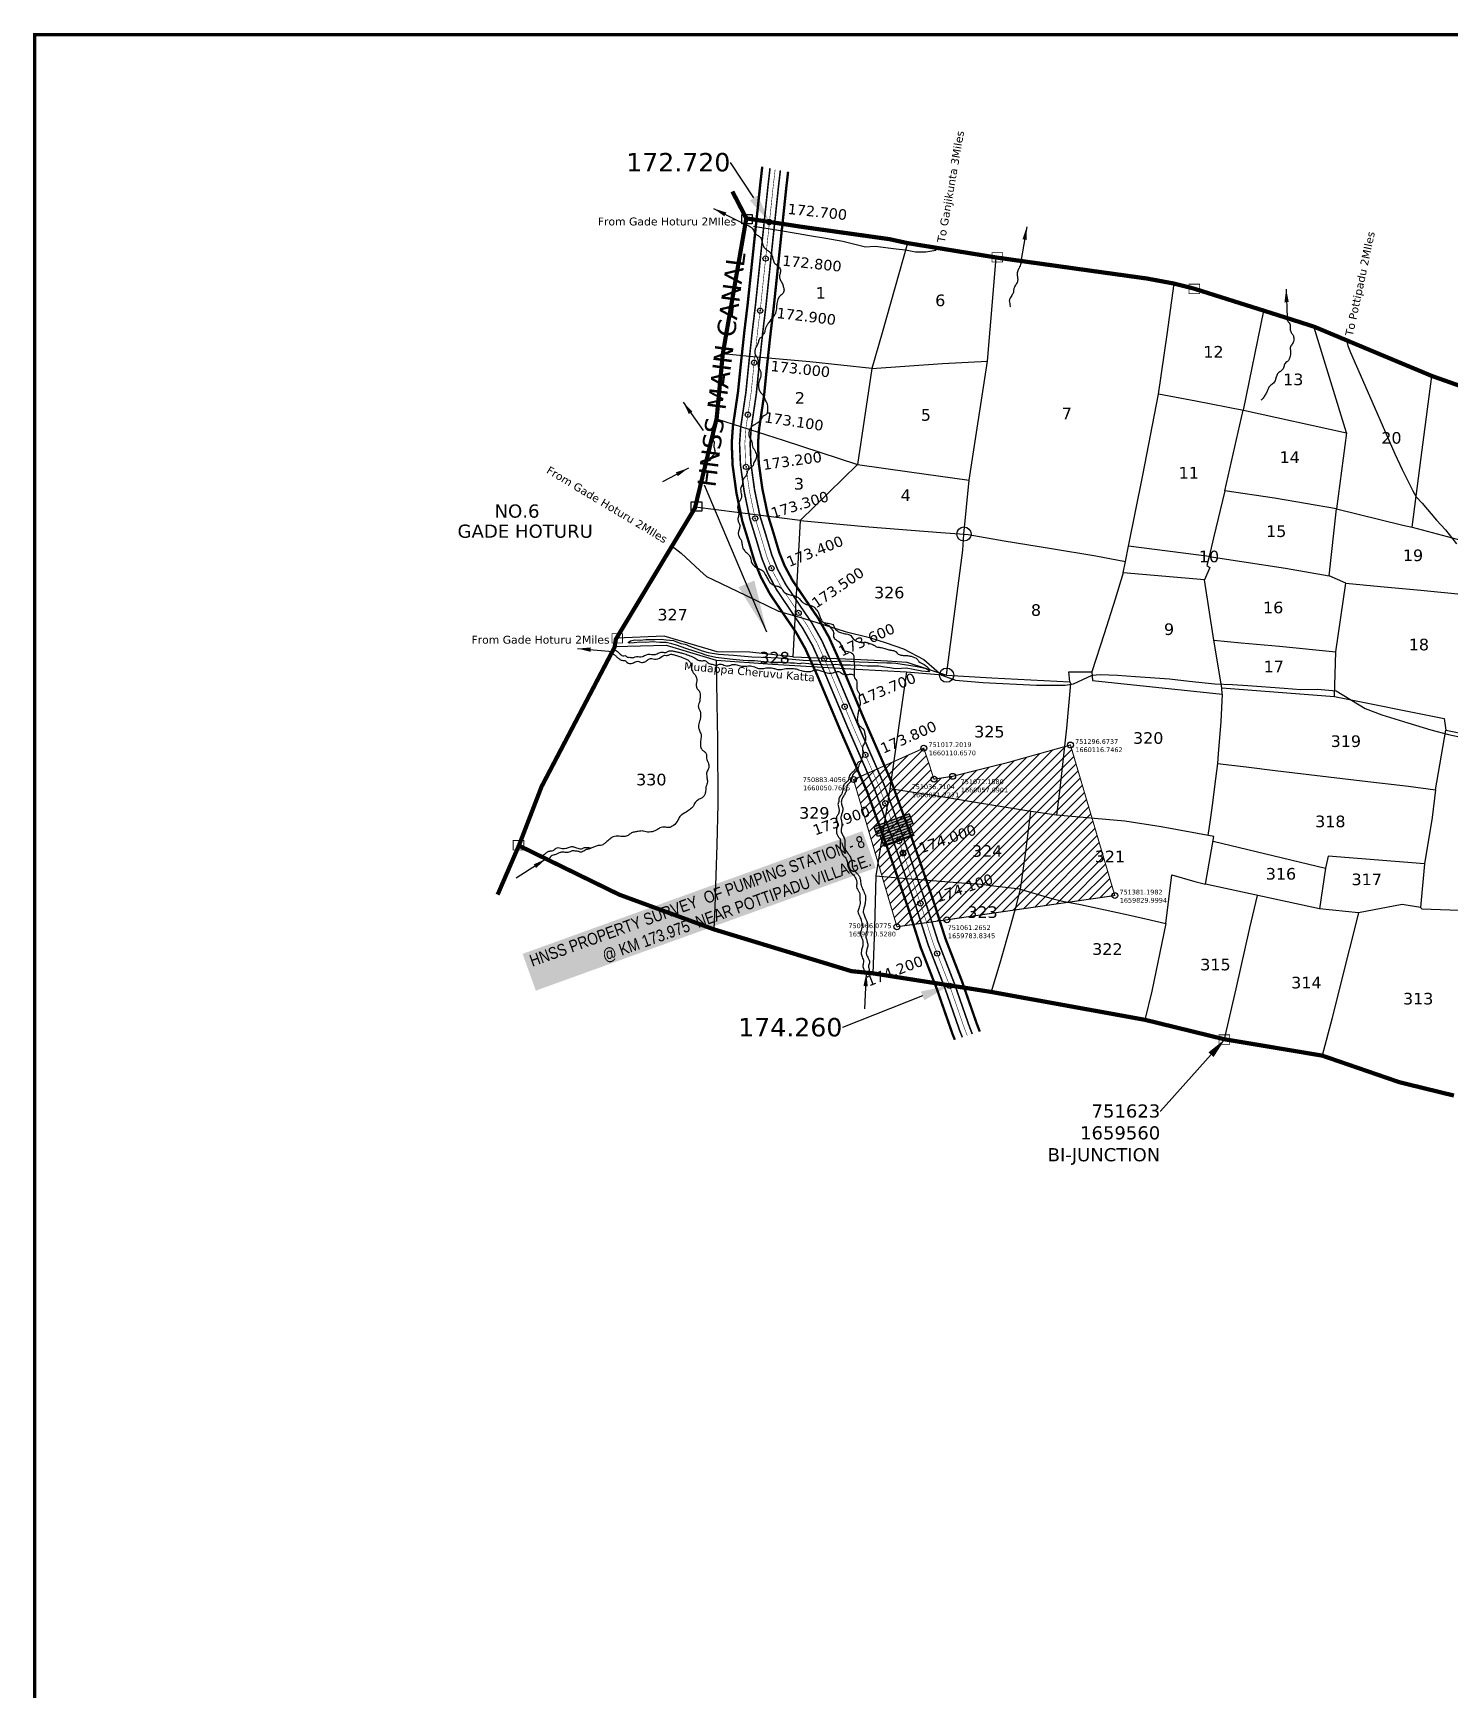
# Model space of a CAD drawing. Header units: inches. Extents: x 749320 to 763590, y 1655511 to 1661473.
# Drawn here: x 749320 to 752020, y 1658317 to 1661473 of the extents above; entities that cross this region are included whole.
import ezdxf
from ezdxf import colors
from ezdxf.entities.mleader import LeaderData, LeaderLine
from ezdxf.enums import TextEntityAlignment as Align
from ezdxf.math import Vec2, Vec3

# ---------------------------------------------------------------- set-up
doc = ezdxf.new("R2010")
doc.units = ezdxf.units.IN
doc.header["$MEASUREMENT"] = 0
doc.header["$PDMODE"] = 32
doc.header["$PDSIZE"] = 10
doc.linetypes.add('ACAD_ISO02W100', pattern=[15, 12, -3])
doc.linetypes.add('HIDDEN2', pattern=[0.1875, 0.125, -0.0625])
for name, color, linetype in [('CANAL1', 1, 'Continuous'), ('CSMark', 72, 'Continuous'), ('Layer3', 1, 'Continuous'), ('PLOT', 7, 'Continuous'), ('PLOT NO', 7, 'Continuous'), ('ROADS', 6, 'Continuous'), ('STRUCTURE', 5, 'Continuous'), ('TANKS-STREAM', 4, 'Continuous'), ('VILLAGE BOUNDRY', 5, 'Continuous'), ('VILLAGE STONES', 240, 'Continuous')]:
    doc.layers.add(name, color=color, linetype=linetype)
doc.styles.get("Standard").update_dxf_attribs({"font": 'verdana_0.ttf'})
doc.dimstyles.get("Standard").update_dxf_attribs({"dimtxt": 0.18, "dimasz": 0.18, "dimexe": 0.18, "dimexo": 0.0625, "dimgap": 0.09, "dimtad": 0, "dimtih": 1, "dimtoh": 1, "dimdec": 4, "dimzin": 0, "dimdsep": 46, "dimtxsty": 'Standard', "dimcen": 0.09, "dimadec": 0, "dimazin": 0, "dimtfac": 1, "dimtdec": 4, "dimtofl": 0, "dimtmove": 0, "dimatfit": 3, "dimfxl": 0, "dimtolj": 1, "dimtzin": 0, "dimarcsym": 0})

msp = doc.modelspace()

# ---------------------------------------------------------------- hatches: boundary and pattern name
at = {"layer": 'CSMark'}
h = msp.add_hatch(dxfattribs=at)
h.set_pattern_fill('ANSI31', color=3, scale=100, style=0)
h.paths.add_polyline_path([(751028, 1660078.1), (751036.7, 1660051.7), (751072.2, 1660057.1), (751175.4, 1660082.8), (751296.7, 1660116.7), (751381.2, 1659830), (751061.3, 1659783.8), (750966.1, 1659770.5), (750883.4, 1660050.8), (751017.2, 1660110.7)])
at = {"layer": 'STRUCTURE'}
h = msp.add_hatch(color=0, dxfattribs=at)
h.set_gradient(color1=(255, 0, 127), tint=1, name='HEMISPHERICAL')
h.paths.add_polyline_path([(750941.8, 1659923.3), (750934.1, 1659944.1), (750928.9, 1659942.2), (750922, 1659960.9), (750989.3, 1659985.7), (750996.2, 1659967), (750990.7, 1659964.9), (750998.4, 1659944.2)])
h = msp.add_hatch(color=5, dxfattribs=at)
h.paths.add_polyline_path([(750992.7, 1659976.3), (750991, 1659981), (750923.8, 1659956.3), (750925.5, 1659951.6)])
h.paths.add_polyline_path([(750996.2, 1659967), (750994.5, 1659971.6), (750927.2, 1659946.9), (750928.9, 1659942.2), (750934.1, 1659944.1)])
h.paths.add_polyline_path([(750994.2, 1659955.6), (750992.4, 1659960.2), (750935.9, 1659939.4), (750937.6, 1659934.7)])
h.paths.add_polyline_path([(750939.3, 1659930), (750941, 1659925.3), (750997.6, 1659946.2), (750995.9, 1659950.9)])

# ---------------------------------------------------------------- linework, layer by layer
at = {"color": 3}
for p in [(750722.7, 1661112.7), (750715.9, 1661043.2), (750705.4, 1660944), (750694.1, 1660844.8), (750682.1, 1660745.8), (750678.6, 1660646.4), (750696.1, 1660548.2), (750727, 1660453.4), (750778.8, 1660368.3), (750827.3, 1660281.4), (750866.5, 1660189.6), (750905.9, 1660097.9), (750943.9, 1660005.7), (750977.5, 1659911.7), (750978.1, 1659910.1), (751010.8, 1659815), (751042.7, 1659719.6), (751066.6, 1659658)]:
    msp.add_point(p, dxfattribs=at)
at = {"layer": 'CANAL1', "color": 1, "const_width": 4.5}
for points in [[(750709.5, 1661218.2), (750705.5, 1661183.1), (750693.8, 1661071.9), (750681.7, 1660956.7), (750675.4, 1660904.6), (750668.3, 1660838.4), (750663.4, 1660790), (750653.6, 1660723.8), (750651.3, 1660691.6), (750653, 1660649.4), (750660.3, 1660596.7), (750671.5, 1660543.2), (750682.8, 1660506.7), (750694.5, 1660467.2), (750706.7, 1660436.9), (750724, 1660404.6), (750753.6, 1660360.8), (750773.6, 1660331.7), (750791.9, 1660299.3), (750814.5, 1660248.9), (750858.1, 1660144.9), (750909.5, 1660027.3), (750946.3, 1659925.3), (750954.5, 1659901.9), (750960.5, 1659884.7), (750974.1, 1659844.8), (750987.4, 1659806.4), (751011.3, 1659731.2), (751043.1, 1659649.3), (751071.4, 1659567.9), (751076.4, 1659555.4)], [(750758.7, 1661208.5), (750755.2, 1661177.6), (750743.5, 1661066.6), (750731.4, 1660951.1), (750725.1, 1660898.9), (750718, 1660833.2), (750713.1, 1660783.8), (750703.4, 1660718.3), (750701.4, 1660690.8), (750702.8, 1660653.8), (750709.6, 1660605.3), (750719.9, 1660555.8), (750730.6, 1660521.3), (750741.8, 1660483.7), (750752.1, 1660458), (750766.9, 1660430.5), (750795, 1660388.9), (750816.1, 1660358.2), (750836.6, 1660321.9), (750860.4, 1660268.8), (750904.1, 1660164.6), (750956, 1660045.8), (750993.4, 1659942), (751001.7, 1659918.3), (751007.7, 1659901), (751021.4, 1659861.1), (751034.8, 1659822.1), (751058.5, 1659747.9), (751090, 1659666.6), (751118.3, 1659585.4), (751124, 1659570.9)]]:
    msp.add_lwpolyline(points, dxfattribs=at)
at = {"layer": 'CANAL1', "color": 5, "const_width": 3}
for points in [[(750724.3, 1661215.3), (750720.4, 1661181.4), (750708.7, 1661070.3), (750696.6, 1660955), (750690.3, 1660902.9), (750683.2, 1660836.8), (750678.3, 1660788.2), (750668.5, 1660722.2), (750666.3, 1660691.4), (750667.9, 1660650.7), (750675.1, 1660599.3), (750686, 1660547), (750697.1, 1660511.1), (750708.7, 1660472.2), (750720.3, 1660443.2), (750736.8, 1660412.4), (750766, 1660369.2), (750786.3, 1660339.6), (750805.3, 1660306.1), (750828.3, 1660254.8), (750871.9, 1660150.8), (750923.4, 1660032.8), (750960.4, 1659930.3), (750968.6, 1659906.8), (750974.6, 1659889.6), (750988.3, 1659849.7), (751001.6, 1659811.1), (751025.5, 1659736.2), (751057.2, 1659654.5), (751085.5, 1659573.1), (751090.7, 1659560)], [(751109.7, 1659566.2), (751104.2, 1659580.1), (751075.9, 1659661.4), (751044.3, 1659742.9), (751020.6, 1659817.4), (751007.2, 1659856.2), (750993.5, 1659896.1), (750987.5, 1659913.4), (750979.3, 1659937), (750942, 1660040.2), (750890.3, 1660158.7), (750846.6, 1660262.8), (750823.2, 1660315.1), (750803.3, 1660350.2), (750782.6, 1660380.5), (750754, 1660422.7), (750738.5, 1660451.7), (750727.6, 1660478.8), (750716.3, 1660516.9), (750705.4, 1660552), (750694.8, 1660602.7), (750687.9, 1660652.5), (750686.4, 1660691), (750688.4, 1660720), (750698.2, 1660785.7), (750703.1, 1660834.7), (750710.2, 1660900.7), (750716.5, 1660952.8), (750728.6, 1661068.2), (750740.3, 1661179.3), (750744, 1661211.4)]]:
    msp.add_lwpolyline(points, dxfattribs=at)
at = {"layer": 'CANAL1', "color": 1, "linetype": 'HIDDEN2', "ltscale": 100, "const_width": 1}
msp.add_lwpolyline([(750734.1, 1661213.4), (750730.3, 1661180.4), (750718.6, 1661069.2), (750706.6, 1660953.9), (750700.3, 1660901.8), (750693.1, 1660835.8), (750688.2, 1660786.9), (750678.5, 1660721.1), (750676.3, 1660691.2), (750677.9, 1660651.6), (750684.9, 1660601), (750695.7, 1660549.5), (750706.7, 1660514), (750718.2, 1660475.5), (750729.4, 1660447.4), (750745.4, 1660417.5), (750774.3, 1660374.8), (750794.8, 1660344.9), (750814.2, 1660310.6), (750837.5, 1660258.8), (750881.1, 1660154.7), (750932.7, 1660036.5), (750969.9, 1659933.7), (750978.1, 1659910.1), (750984.1, 1659892.8), (750997.7, 1659853), (751011.1, 1659814.3), (751034.9, 1659739.6), (751066.6, 1659658), (751094.8, 1659576.6), (751100.2, 1659563.1)], dxfattribs=at)
at = {"layer": 'CSMark', "color": 1}
for centre in [(751017.2, 1660110.7), (751296.7, 1660116.7), (751072.2, 1660057.1), (750883.4, 1660050.8), (751036.7, 1660051.7), (751381.2, 1659830), (750966.1, 1659770.5), (751061.3, 1659783.8)]:
    msp.add_circle(centre, 5.62, dxfattribs=at)
at = {"layer": 'Layer3', "color": 76, "const_width": 2}
msp.add_lwpolyline([(751028, 1660078.1), (751036.7, 1660051.7), (751072.2, 1660057.1), (751175.4, 1660082.8), (751296.7, 1660116.7), (751381.2, 1659830), (751061.3, 1659783.8), (750966.1, 1659770.5), (750883.4, 1660050.8), (751017.2, 1660110.7)], close=True, dxfattribs=at)
at = {"layer": 'PLOT'}
for points in [[(750986.3, 1661072.6), (750938.2, 1660901.5), (750918, 1660833.9), (750800, 1660846.4), (750691.7, 1660856.2), (750634.3, 1660861.7)], [(750918, 1660833.9), (751052.6, 1660843.6), (751138.7, 1660847.9), (751148.9, 1660968.6), (751155.2, 1661045.2)], [(750781.5, 1660544.2), (750912.8, 1660532.3), (751050, 1660521.4), (751094.1, 1660518.4), (751102, 1660517.9), (751170.3, 1660505.4), (751260.6, 1660491.2), (751345, 1660476.7), (751401.5, 1660466.1), (751407, 1660495.6), (751434.8, 1660630.7), (751464.6, 1660784.9), (751480.7, 1660898.4), (751494.1, 1660995.5)], [(751464.6, 1660785.3), (751535.7, 1660772.3), (751626.3, 1660754.5), (751665.4, 1660943.8)], [(751822.6, 1660711), (751760.4, 1660913.6)], [(750918, 1660833.9), (750891.1, 1660650.9), (750781.5, 1660544.2), (750581.6, 1660569.6)], [(750622.5, 1660738), (750749.1, 1660697.3), (750891.1, 1660650.9), (750989.9, 1660637.2), (751103.8, 1660620.9), (751138.7, 1660847.9)], [(751560.7, 1660475.8), (751623.2, 1660466.3), (751706.3, 1660453.7), (751789.8, 1660438.9), (751803.3, 1660566.3), (751930.2, 1660535.2), (751947.8, 1660531.5), (751965, 1660664.2), (751985.4, 1660819.5)], [(751822.6, 1660711), (751803.3, 1660566.3), (751685.1, 1660587), (751590.8, 1660601), (751625.4, 1660754.7)], [(751626.3, 1660754.5), (751822.6, 1660711)], [(751947.8, 1660531.5), (752042.9, 1660506.1), (752112.5, 1660486.5), (752123.2, 1660521.8), (752159.5, 1660702), (752171, 1660753.8)], [(750767.8, 1660284.8), (750884.4, 1660280.4), (750948.3, 1660277.3), (750984.7, 1660274.3), (751060.6, 1660249.6), (751091.6, 1660487.8), (751093.7, 1660518.4), (751103.8, 1660620.9)], [(751590.8, 1660601), (751569.4, 1660511), (751560.7, 1660475.8), (751407, 1660495.6)], [(750781.5, 1660544.2), (750767.8, 1660284.8), (750685.6, 1660293.8), (750623.5, 1660293.9), (750522.4, 1660323.8), (750431.9, 1660320.4)], [(751560.7, 1660475.8), (751556.4, 1660458.4), (751562.2, 1660455), (751551.9, 1660431.1)], [(751821.1, 1660425.2), (751887.6, 1660418.5), (751964.2, 1660411.8), (752047.7, 1660403.2), (752107.4, 1660396.6), (752112.5, 1660486.5)], [(751060.6, 1660249.6), (751146.6, 1660244.5), (751295.4, 1660237.3), (751293.5, 1660256.1), (751337.6, 1660256.1), (751338.7, 1660239.8), (751586, 1660213.3), (751585, 1660225.8), (751569.7, 1660316.1), (751551.9, 1660431.1), (751397.2, 1660444.5), (751401.3, 1660466.1)], [(751397.2, 1660444.5), (751381.7, 1660394.6), (751361.1, 1660328.4), (751337.6, 1660256.1)], [(751569.7, 1660316.1), (751621.8, 1660311.6), (751694.8, 1660304.7), (751802.5, 1660294.4), (751821.1, 1660425.2), (751789.8, 1660438.9)], [(751799.6, 1660208.9), (752008.9, 1660167.3), (752011.8, 1660145.2), (752055.6, 1660136.3), (752107.4, 1660396.6)], [(750428.3, 1660304.6), (750526.2, 1660306.8), (750621.9, 1660278.2), (750729.1, 1660270.4), (750889.1, 1660261), (750984, 1660256), (751060.6, 1660249.6)], [(751585, 1660225.8), (751799.6, 1660208.9), (751802.5, 1660294.4)], [(750621.9, 1660278.2), (750622.7, 1660195.5), (750624.2, 1660127), (750625.1, 1660004.1), (750622.9, 1659926.7), (750621.2, 1659868.4), (750619.3, 1659808.5), (750617.1, 1659765.7)], [(750984, 1660256), (750952.7, 1660033.1), (750925.8, 1659867.8), (750923.4, 1659768.7), (750920.4, 1659681.8)], [(751295.4, 1660237.3), (751296.7, 1660234.1), (751289.1, 1660148.7), (751276, 1660028.2), (751270, 1659983), (751217.4, 1659990.7), (751119.4, 1660006.8), (751043.5, 1660019), (750952.7, 1660033.1)], [(751586, 1660213.3), (751583.2, 1660161.3), (751578.2, 1660099.6), (751576.9, 1660081.7), (751571, 1660037.6), (751567.4, 1660006.7), (751562.6, 1659974.2), (751558.3, 1659944.6)], [(751576.9, 1660081.7), (751631.4, 1660074.9), (751686.7, 1660068.1), (751852.6, 1660048.4), (751940.7, 1660038.3), (751992.3, 1660031.2), (752011.8, 1660145.2)], [(751963.4, 1659806.9), (751966.4, 1659804.8), (752037.5, 1659802.3), (752146.1, 1659797.6), (752172.8, 1660041.9), (752180.9, 1660110.7)], [(751992.3, 1660031.2), (751985.5, 1659978.9), (751971.4, 1659890.2), (751787.4, 1659904.8), (751782.4, 1659882.2), (751770.9, 1659804.6), (751554.1, 1659851.5)], [(751220.8, 1659990.2), (751210.4, 1659908.9), (751201, 1659842.1), (751155.8, 1659847.4), (751125.7, 1659851), (751081, 1659854.3), (750961.9, 1659863.5), (750925.8, 1659866.6)], [(751201, 1659842.1), (751261.1, 1659824.6), (751281.8, 1659819), (751315.7, 1659813), (751400.7, 1659794.3), (751440.1, 1659785.7), (751478.2, 1659776.9), (751489.6, 1659869.4), (751533.7, 1659856.7), (751554.1, 1659851.5), (751570, 1659942.5), (751469.8, 1659960.7), (751400.3, 1659971.9), (751270, 1659983)], [(751568.5, 1659933.8), (751782.4, 1659882.2)], [(751971.4, 1659890.2), (751963.4, 1659806.9), (751928.7, 1659812.9), (751845.4, 1659797.2), (751770.9, 1659804.6)], [(751201, 1659842.1), (751191.4, 1659804.5), (751183, 1659774.8), (751162, 1659701.5), (751145.8, 1659646.4)], [(751652.1, 1659830.3), (751637.7, 1659768.2), (751611.5, 1659652.2), (751589.3, 1659556.4)], [(751478.2, 1659776.9), (751451.8, 1659647.9), (751438.6, 1659593.3)], [(751845.4, 1659797.2), (751810.7, 1659658.4), (751794.6, 1659594.6), (751776.4, 1659525.1)]]:
    msp.add_lwpolyline(points, dxfattribs=at)
at = {"layer": 'ROADS'}
for points in [[(750692.5, 1661105.1), (750740.4, 1661097), (750777.6, 1661090.7), (750799.4, 1661087), (750830.6, 1661081.8), (750863, 1661076.3), (750906.1, 1661065.8), (750924.9, 1661067), (750964.3, 1661061.4), (750982.7, 1661059.6), (751001.6, 1661056.2), (751021.1, 1661056.2), (751040.3, 1661058.9), (751043.3, 1661063.3)], [(751822.7, 1660887.5), (751825.1, 1660876.9), (751830, 1660864), (751853.3, 1660812.4), (751914.7, 1660671.3), (751928.8, 1660641.4), (751949.1, 1660600.6), (751955.3, 1660589.1), (751966.6, 1660577.2), (751994, 1660545.1), (752011.5, 1660526.4), (752032.2, 1660500.1)], [(750537.6, 1660495.7), (750554.8, 1660481.8), (750590.5, 1660449.1), (750603.3, 1660437.4), (750616.9, 1660431.3), (750677.4, 1660401.8), (750740.4, 1660371.9), (750789.3, 1660357.5), (750867.6, 1660332.7), (750913.9, 1660321.7), (750945.7, 1660311.3), (750978.4, 1660300.1), (751017.6, 1660279.4), (751042.1, 1660257.9), (751051.4, 1660249.8), (751077.9, 1660240.1), (751130, 1660235.9), (751232, 1660230.4), (751286.6, 1660230.4), (751302.5, 1660233.4), (751338, 1660249.6), (751353.5, 1660250.8), (751386, 1660249.6), (751420.4, 1660247.2), (751485.6, 1660242.5), (751522.6, 1660238.4), (751571.8, 1660233.3), (751605.7, 1660231.7), (751634.4, 1660229.8), (751704, 1660224.7), (751735.4, 1660222.7), (751767.1, 1660223.2), (751803.2, 1660219.7), (751858.3, 1660186), (751890, 1660174.4), (751939.3, 1660159.1), (751983, 1660145.6), (752017.2, 1660136.4), (752046.6, 1660130.5)], [(750453.9, 1660311.7), (750458.5, 1660315.3), (750466.8, 1660316.9), (750477.1, 1660316.2), (750487.7, 1660317.5), (750496.5, 1660317.6), (750505, 1660317.8), (750517.1, 1660318), (750526.2, 1660316.8), (750540.1, 1660315.8), (750554.2, 1660310), (750562.9, 1660308.8), (750572.5, 1660304.6), (750594.8, 1660295.9), (750606.7, 1660292.7), (750626, 1660289.8), (750654.6, 1660287.5), (750689.4, 1660284.7), (750725.9, 1660283.3), (750740.2, 1660282.7), (750759.6, 1660280.6), (750787.5, 1660278), (750846.2, 1660275.6), (750856.6, 1660277.2), (750876.6, 1660276.6), (750894.4, 1660275.1), (750947, 1660273.5), (750955.5, 1660273.4), (750964.2, 1660272.3), (750992.4, 1660267.9), (751004.9, 1660266.3), (751021.5, 1660262.3), (751028.8, 1660257.8), (751026.8, 1660256), (751013.8, 1660257.2), (750997.3, 1660260.3), (750983.4, 1660262.8), (750974.9, 1660262.4), (750963.6, 1660261.7), (750952.4, 1660263.5), (750942.2, 1660265.1), (750931.9, 1660266.7), (750923, 1660266.8), (750910.1, 1660267), (750899.9, 1660267.2), (750893.2, 1660268.8), (750886.5, 1660268.4), (750877.4, 1660268.7), (750868.9, 1660268.9), (750859.4, 1660268.7), (750849.5, 1660269.8), (750843, 1660269.5), (750833.7, 1660268.8), (750825.6, 1660269.3), (750814.9, 1660270.3), (750804.4, 1660270.3), (750798.5, 1660271.5), (750784.8, 1660272.8), (750781, 1660271.6), (750771.1, 1660272.6), (750763.4, 1660272.6), (750751.6, 1660273.9), (750738.4, 1660273.6), (750731, 1660274.1), (750713.3, 1660275.4), (750694.9, 1660276.8), (750681.7, 1660277.2), (750672.9, 1660277.5), (750653.5, 1660279.6), (750637, 1660281.4), (750621, 1660283.2), (750607.2, 1660286.8), (750600.3, 1660288.7), (750597.4, 1660289.4), (750581.7, 1660294.7), (750564.2, 1660300.5), (750546.2, 1660307), (750537.2, 1660309.4), (750526.4, 1660312.1), (750514.3, 1660312.2), (750500.9, 1660313.1), (750487.8, 1660312.1), (750476.4, 1660312.6), (750465.3, 1660311.6), (750457.3, 1660310.9), (750453.9, 1660311.7)]]:
    msp.add_lwpolyline(points, dxfattribs=at)
at = {"layer": 'STRUCTURE', "color": 5, "const_width": 6}
msp.add_lwpolyline([(749323.3, 1661469.5), (763586.7, 1661469.5), (763586.7, 1655514.4), (749323.3, 1655514.4)], close=True, dxfattribs=at)
at = {"layer": 'STRUCTURE', "color": 0}
for points in [[(750989.3, 1659985.7), (750922, 1659960.9)], [(750941.8, 1659923.3), (750934.1, 1659944.1), (750928.9, 1659942.2), (750922, 1659960.9), (750989.3, 1659985.7), (750996.2, 1659967), (750990.7, 1659964.9), (750998.4, 1659944.2), (750941.8, 1659923.3)], [(750989.3, 1659985.7), (750922, 1659960.9)], [(750991, 1659981), (750923.8, 1659956.3)], [(750992.7, 1659976.3), (750925.5, 1659951.6)], [(750994.5, 1659971.6), (750927.2, 1659946.9)], [(750996.2, 1659967), (750928.9, 1659942.2)], [(750992.4, 1659960.2), (750935.9, 1659939.4)], [(750994.2, 1659955.6), (750937.6, 1659934.7)], [(750995.9, 1659950.9), (750939.3, 1659930)], [(750997.6, 1659946.2), (750941, 1659925.3)]]:
    msp.add_lwpolyline(points, dxfattribs=at)
msp.add_point((750969.9, 1659933.7), dxfattribs=at)
at = {"layer": 'TANKS-STREAM'}
for points in [[(750677, 1661107.4), (750684.1, 1661105.3), (750690, 1661101.1), (750692.5, 1661097.1), (750695.5, 1661091.1), (750701.5, 1661086.8), (750706, 1661083.4), (750708.2, 1661079.5), (750709.9, 1661072), (750711.6, 1661066.7), (750716.4, 1661061), (750721.5, 1661057.4), (750725.7, 1661052.8), (750728.7, 1661046.4), (750730.7, 1661038.8), (750732.1, 1661035.2), (750738.5, 1661030.2), (750742.3, 1661025.7), (750744.2, 1661021.6), (750743.4, 1661014.3), (750742.2, 1661008.7), (750743, 1661004.9), (750746.2, 1660998.4), (750749.1, 1660991.2), (750750.8, 1660985.2), (750750.9, 1660981.1), (750749.1, 1660977), (750742.9, 1660971.5), (750739.3, 1660965.5), (750737.9, 1660960.1), (750736.6, 1660950.5), (750734.8, 1660939.4), (750730.4, 1660932.4), (750721.7, 1660921.4), (750718.1, 1660915.5), (750714.5, 1660906), (750714.1, 1660903.7), (750710.9, 1660897.6), (750708.5, 1660893.8), (750704.2, 1660890.4), (750702.1, 1660884.2), (750699.9, 1660878.4), (750696.8, 1660872.5), (750695.7, 1660870.5), (750695.4, 1660866), (750696.3, 1660859.4), (750698.5, 1660856.1), (750700.6, 1660853), (750701.6, 1660845.3), (750701.3, 1660841.1), (750703.4, 1660833.6), (750705.9, 1660828.4), (750706.9, 1660823.6), (750703.8, 1660809.9), (750702.8, 1660807.3), (750702.2, 1660799.6), (750703.6, 1660793.2), (750707.4, 1660786.8), (750712.1, 1660781.7), (750713.8, 1660777.2), (750714.6, 1660774.1), (750716.9, 1660770.4), (750718.2, 1660768.2), (750719.4, 1660762.5), (750719.4, 1660759.4), (750719.4, 1660753.5), (750717.7, 1660746.8), (750714.9, 1660745), (750710.9, 1660742.2), (750708.5, 1660739.6), (750706, 1660736), (750703.8, 1660732.9), (750698.1, 1660728.8), (750693.4, 1660725.6), (750689.7, 1660723.1), (750686, 1660718.2), (750684.6, 1660714.6), (750684.3, 1660704.7), (750686.7, 1660699.9), (750689.3, 1660695.2), (750690.4, 1660688.2), (750691.3, 1660683.6), (750694.9, 1660678.8), (750696.6, 1660674), (750698.4, 1660669.2), (750694.7, 1660656.5), (750692.8, 1660652.7), (750692.7, 1660651.4), (750686.5, 1660643.8), (750681.8, 1660639.1), (750679.5, 1660632.1), (750677.3, 1660627.8), (750674.5, 1660624.8), (750672.2, 1660620.5), (750671.8, 1660613.7), (750668.8, 1660606.9), (750669.4, 1660595.6), (750669.9, 1660588.3), (750667.4, 1660582.3), (750664.2, 1660576.9), (750662.6, 1660569), (750663.7, 1660563.6), (750665, 1660559.5), (750664.9, 1660556.7), (750663.6, 1660550.2), (750663.1, 1660545.8), (750664.8, 1660539.9), (750666.1, 1660537), (750666.8, 1660534.1), (750666.3, 1660530.6), (750665.6, 1660527.1), (750664.4, 1660523.6), (750663.8, 1660521), (750664, 1660516.6), (750667.4, 1660510), (750670.2, 1660504.6), (750671.2, 1660496.8), (750673.4, 1660490.5), (750677.8, 1660484.5), (750683.9, 1660479), (750687.4, 1660472.6), (750689.1, 1660464.3), (750704, 1660452.1), (750711.5, 1660447.6), (750716.2, 1660439.4), (750720.7, 1660431.7), (750724.4, 1660425.7), (750728.6, 1660422.9), (750732.3, 1660420.6), (750739.2, 1660419.1), (750746.2, 1660414.9), (750749.8, 1660409.3), (750758, 1660404), (750767.8, 1660401.4), (750774, 1660399.8), (750779.4, 1660396.3), (750784, 1660390.3), (750789.5, 1660386.4), (750798.6, 1660383.2), (750805.5, 1660381), (750813.6, 1660373.4), (750817.4, 1660366.8), (750819.8, 1660359.6), (750821.3, 1660356.1), (750825.1, 1660351), (750828.5, 1660349.6), (750837.7, 1660348.2), (750845.1, 1660344.5), (750846.8, 1660341.1), (750850.4, 1660335.6), (750855, 1660332.4), (750862.7, 1660329.5), (750866.9, 1660328.6), (750872.3, 1660327.6), (750878.2, 1660325.1), (750881.1, 1660321.2), (750889.2, 1660314.5), (750895.1, 1660312.5), (750900.7, 1660312.2), (750906.7, 1660312.4), (750912.3, 1660310.9), (750920, 1660308), (750924.5, 1660305.6), (750927.4, 1660303.6), (750933.7, 1660302.7), (750943.1, 1660300.4), (750950.9, 1660298.2), (750957.4, 1660297), (750964.6, 1660293.9), (750967.2, 1660291.1), (750973.8, 1660288), (750982.3, 1660287.3), (750986.3, 1660287.1), (750993, 1660285.6), (751004.9, 1660279.9), (751008.1, 1660275.9), (751018, 1660269.8), (751024.2, 1660264.7), (751028.7, 1660260.5)], [(751201.9, 1661038.7), (751201.9, 1661033.9), (751198.7, 1661025.2), (751195.6, 1661018.1), (751195.6, 1661008.8), (751196.1, 1661002.3), (751194.1, 1660995.7), (751189.9, 1660989), (751188.3, 1660982.7), (751186.8, 1660975.8), (751184.7, 1660973.1), (751182.7, 1660968.9), (751180.8, 1660965.8), (751180, 1660962.6), (751181, 1660957.5), (751181.8, 1660952.5), (751182.3, 1660951.1)], [(751708.1, 1660930.3), (751709.4, 1660925.7), (751713.2, 1660920.7), (751715.2, 1660916.7), (751715.4, 1660909.5), (751717.2, 1660902.3), (751719.1, 1660899.5), (751721.8, 1660894.4), (751722.2, 1660890.5), (751721.6, 1660885.1), (751720, 1660881.5), (751715.7, 1660875), (751716.1, 1660866.5), (751714.6, 1660854.9), (751711.8, 1660848.8), (751705.6, 1660843.6), (751703.2, 1660836.8), (751699.7, 1660830.4), (751693.9, 1660826.4), (751689.6, 1660820.6), (751684.9, 1660807.5), (751678.3, 1660802.1), (751674, 1660796.6), (751671.5, 1660790.4), (751667.7, 1660783.8), (751664.1, 1660777.6), (751659.2, 1660773.3)], [(750612.8, 1660698.3), (750616.9, 1660695.5), (750617.9, 1660690.8), (750617.2, 1660686.3), (750618.7, 1660679.6), (750619.2, 1660675), (750617, 1660669.3), (750613, 1660665.4), (750612.1, 1660662.4), (750608.4, 1660658), (750603.2, 1660658.5)], [(750827.7, 1660349.2), (750831.6, 1660346.3), (750835.1, 1660345.1), (750839.4, 1660340), (750845.5, 1660331.1), (750845.4, 1660322.7), (750849.4, 1660317.4), (750857.6, 1660311.1), (750862.3, 1660298.4), (750872.8, 1660294.5), (750883.5, 1660287.8), (750883.9, 1660280.5), (750884.8, 1660270.8), (750884.4, 1660251.6), (750886.3, 1660243), (750889.2, 1660239.3), (750889.4, 1660229.6), (750891.5, 1660219.5), (750894.5, 1660213.8), (750894.1, 1660205.9), (750895.5, 1660201.7), (750894, 1660185.8), (750892, 1660177.4), (750890.8, 1660169.2), (750891.8, 1660158.1), (750896.4, 1660151.9), (750903.1, 1660145.4), (750904.8, 1660138.8), (750906.2, 1660132), (750905.4, 1660123.1), (750901.4, 1660115.2), (750900.6, 1660109.1), (750901.3, 1660100.7), (750901, 1660096.2), (750897.9, 1660088.5), (750897.5, 1660085.4), (750895.9, 1660082), (750894.3, 1660079.7), (750893.2, 1660076.6), (750892.4, 1660074.1), (750891.6, 1660071.2), (750888.5, 1660067.3), (750885.4, 1660063.5), (750882.4, 1660061.1), (750880.7, 1660056.9), (750879.9, 1660053), (750879.2, 1660049.6), (750877.5, 1660046.7), (750874.8, 1660043.7), (750872.4, 1660041.6), (750870.8, 1660038.3), (750869.9, 1660034.5), (750869.2, 1660031.1), (750869.1, 1660028.8), (750867.7, 1660025.3), (750865.9, 1660021.9), (750862.2, 1660016), (750860.2, 1660010), (750860.2, 1660005.8), (750862.6, 1659998.6), (750863.1, 1659994.7), (750862.5, 1659990.8), (750860.7, 1659984.4), (750859.3, 1659978.2), (750860.7, 1659971.1), (750861.4, 1659965), (750860.3, 1659958.1), (750859.6, 1659954.6), (750861.5, 1659947.5), (750865.7, 1659939.1), (750866.8, 1659935.8), (750866.9, 1659928.1), (750867, 1659923.2), (750868.2, 1659916.4), (750873, 1659909.8), (750876.5, 1659904.9), (750879.7, 1659897.1), (750880.6, 1659892.9), (750881.1, 1659885.1), (750883.8, 1659879.2), (750888.4, 1659874), (750892.4, 1659869.3), (750895.1, 1659864.8), (750896.7, 1659857.9), (750897.8, 1659849.7), (750899.6, 1659844.7), (750903.9, 1659835.2), (750905.9, 1659830.1), (750906.1, 1659823.1), (750905.1, 1659813.3), (750902.9, 1659805.8), (750901.7, 1659800.1), (750903.4, 1659793.3), (750909.1, 1659778.6), (750910.2, 1659773.9), (750910, 1659769.3), (750908, 1659760.2), (750906.5, 1659754.5), (750908, 1659746.9), (750909.6, 1659740.9), (750910.4, 1659737.5), (750909.5, 1659729.5), (750907.8, 1659723.5), (750907.6, 1659719.6), (750909.5, 1659714.3), (750911.5, 1659711), (750912.7, 1659708.4), (750914, 1659704.8), (750912.6, 1659698.2), (750912, 1659693.7), (750913, 1659690.2), (750913.4, 1659686.5), (750913, 1659682.6)], [(750422.5, 1660290.9), (750428, 1660288.3), (750432.7, 1660284.2), (750437.3, 1660280.6), (750442, 1660278.1), (750448.9, 1660277.1), (750451.7, 1660274.2), (750462.2, 1660272.4), (750470.2, 1660275.9), (750474.1, 1660275.8), (750477.7, 1660274.5), (750481.6, 1660274), (750487.4, 1660276), (750492.3, 1660279.4), (750496.7, 1660281.4), (750507.2, 1660280.2), (750519.4, 1660285.8), (750522, 1660287.3), (750526.5, 1660287.4), (750529.8, 1660287.5), (750535, 1660289.4), (750541.7, 1660288.5), (750545.9, 1660287.2), (750554.1, 1660284.5), (750566, 1660279.5), (750571.6, 1660275.2), (750573.9, 1660270.3), (750574.3, 1660264), (750575.6, 1660259.3), (750577.2, 1660255.2), (750581.4, 1660250.5), (750584.2, 1660244.6), (750584.6, 1660238.8), (750584, 1660234.6), (750583.3, 1660232.4), (750584.4, 1660227.1), (750585.7, 1660223.6), (750589.4, 1660219.8), (750590.6, 1660216.5), (750591.4, 1660211.9), (750590.7, 1660204.7), (750590, 1660198.5), (750588.4, 1660195.6), (750587.7, 1660190.8), (750589.4, 1660184.9), (750591.6, 1660179.4), (750591.7, 1660173.1), (750591, 1660164.7), (750587.9, 1660154.3), (750588.7, 1660147.9), (750591.4, 1660140.6), (750592.9, 1660137.2), (750592.9, 1660131.9), (750592.3, 1660126.3), (750591.7, 1660121.9), (750591.7, 1660116.1), (750592.7, 1660111.8), (750596.4, 1660106.5), (750600.3, 1660103.3), (750603.2, 1660098.9), (750603.1, 1660094), (750603.9, 1660088.8), (750606.5, 1660083.5), (750607.8, 1660078.7), (750607.9, 1660075.3), (750604.6, 1660066.8), (750603.3, 1660063.2), (750603.6, 1660058.1), (750604.2, 1660053.9), (750604.9, 1660046.8), (750602.3, 1660036.9), (750601.7, 1660031.1), (750600.1, 1660022.6), (750596.3, 1660017.2), (750591.1, 1660014.2), (750584.3, 1660010), (750579.8, 1660003.8), (750578.8, 1660000.8), (750574.4, 1659996.4), (750567.3, 1659990.4), (750556.2, 1659984), (750552.5, 1659980.5), (750548.5, 1659972.9), (750540.1, 1659963.3), (750531.4, 1659959.5), (750524.1, 1659960.4), (750514.6, 1659958.7), (750508.6, 1659955), (750506.1, 1659953.6), (750500, 1659951.6), (750488.1, 1659951.4), (750482.9, 1659952.8), (750472.9, 1659951.9), (750466.1, 1659951), (750462.4, 1659950.2), (750458.2, 1659947.8), (750455.4, 1659945.7), (750448.2, 1659942.6), (750437, 1659943), (750425.5, 1659941.9), (750418.9, 1659937.4), (750411.6, 1659931.2), (750407.1, 1659927.7), (750403.7, 1659925.9), (750398.5, 1659925.3), (750391.6, 1659923.3), (750384.9, 1659920.7), (750378.9, 1659918.6), (750372.8, 1659916.8), (750369.6, 1659914.8), (750367.1, 1659913.8), (750365.1, 1659912.7), (750360.3, 1659913.7), (750353.2, 1659914.8), (750348.8, 1659915.3), (750345.7, 1659914.2), (750343.4, 1659913.1), (750339, 1659912.1), (750333.8, 1659912.2), (750327.3, 1659912.5), (750321.4, 1659910.7), (750316.1, 1659908.2), (750309.5, 1659906.5), (750301.8, 1659898.2)], [(750426.1, 1660299.4), (750432, 1660295.8), (750435.1, 1660293.7), (750440.4, 1660288.5), (750443.7, 1660286.6), (750448, 1660286.9), (750452.3, 1660284.1), (750458.7, 1660283.6), (750461.8, 1660283), (750467.5, 1660284.8), (750478.3, 1660284.6), (750492.3, 1660289.6), (750504.3, 1660288.9), (750507.4, 1660289.5), (750514.7, 1660293.1), (750519.2, 1660293.5), (750525.2, 1660292.9), (750527.3, 1660293.5), (750532.3, 1660295.8), (750537, 1660296), (750543.2, 1660295), (750550.3, 1660293.3), (750557.4, 1660291.5), (750566.5, 1660288.7), (750576.7, 1660284.5), (750581.6, 1660282), (750585.3, 1660279.6), (750593.8, 1660277.2), (750601.4, 1660277), (750606.5, 1660273), (750614.3, 1660270.4), (750621.9, 1660268.6), (750627.9, 1660270.6), (750636.2, 1660269), (750641.2, 1660267.5), (750647.8, 1660268.4), (750654, 1660270.2), (750663, 1660268.8), (750672.9, 1660266.8), (750687, 1660267.2), (750697.1, 1660264.4), (750704.4, 1660262.3), (750721.2, 1660263.9), (750729.4, 1660263.2), (750736.8, 1660261.1), (750743.2, 1660260.5), (750754.4, 1660262.3), (750764.1, 1660262.5), (750773.8, 1660261.5), (750783.4, 1660258.6), (750792.2, 1660256.7), (750804.9, 1660257.7), (750812.1, 1660259.8), (750818.9, 1660258.9), (750823, 1660257.4), (750833.4, 1660254.1), (750839, 1660253.5), (750849.6, 1660256), (750855, 1660256.4), (750860.6, 1660253.4), (750864, 1660251.7), (750869.7, 1660250.7), (750877.4, 1660251.5), (750884.9, 1660249.6)], [(750897.6, 1660086.2), (750891, 1660082), (750889.6, 1660079.4), (750888.2, 1660074.2), (750885.1, 1660068.6), (750879.6, 1660063.1), (750876.9, 1660060.6), (750875, 1660055.9), (750874.4, 1660052), (750873.3, 1660049.4), (750868.6, 1660044.8), (750865, 1660041), (750863.7, 1660037.6), (750862.8, 1660031.4), (750861.9, 1660026), (750859.7, 1660021.4), (750857.7, 1660019.1), (750855.6, 1660015), (750854.7, 1660007.5), (750853.8, 1660005), (750854.6, 1659999.4), (750855.2, 1659996.8), (750855.8, 1659993.6), (750855.8, 1659990.8), (750855.1, 1659987.2), (750852.2, 1659981.8), (750851.1, 1659979.6), (750851.6, 1659972.7), (750852.9, 1659968.3), (750852.9, 1659964.2), (750851, 1659956.4), (750850.8, 1659952.2), (750852.1, 1659946.3), (750854.9, 1659941.2), (750857.7, 1659937.8), (750858, 1659930.4), (750857.8, 1659925.1), (750858, 1659921.1), (750859.4, 1659915.8), (750861, 1659912), (750863, 1659907.3), (750867.4, 1659902.9), (750869.9, 1659898.6), (750872, 1659890.7), (750871.9, 1659888.2), (750873, 1659884.2), (750879.1, 1659873.2), (750884.3, 1659867.8), (750888.4, 1659860.7), (750889.2, 1659857.7), (750889.6, 1659853.4), (750889.3, 1659846.4), (750890.8, 1659842.3), (750893.8, 1659837.4), (750894.9, 1659835.3), (750895.2, 1659829.5), (750895.3, 1659824.6), (750895.4, 1659820.6), (750896, 1659817.8), (750895.2, 1659812.2), (750894.4, 1659807.8), (750892.9, 1659803.3), (750891.8, 1659799.4), (750892.7, 1659795.2), (750895.4, 1659790.2), (750897, 1659785.4), (750899.7, 1659774.5), (750897.7, 1659763.4), (750896.7, 1659760.5), (750896.2, 1659756.9), (750897.4, 1659753.1), (750898.5, 1659750.3), (750900.9, 1659744.2), (750901.2, 1659740.2), (750901.2, 1659735.8), (750899.3, 1659728.6), (750898.4, 1659724.4), (750898.1, 1659719), (750899.3, 1659715.3), (750900.6, 1659710.8), (750902.3, 1659707.2), (750902.1, 1659703), (750901.6, 1659698.5), (750901.2, 1659695), (750902.2, 1659691.1), (750903.3, 1659687.9), (750902.7, 1659684.5), (750902.6, 1659683.8)], [(750382.1, 1659920.1), (750377.5, 1659921), (750371.9, 1659920.9), (750368.4, 1659919.9), (750366.3, 1659918.7), (750362.8, 1659918.3), (750354.4, 1659921.1), (750348.4, 1659922.5), (750341.9, 1659921.8), (750338.1, 1659920.4), (750335.2, 1659919.4), (750325.8, 1659919.7), (750320.3, 1659920.6), (750316.4, 1659919.3), (750313.1, 1659916.9), (750310.2, 1659915.2), (750303.9, 1659914.1), (750301.2, 1659913.2), (750295.9, 1659909.4), (750289.6, 1659904.1)]]:
    msp.add_spline(points, degree=3, dxfattribs=at)
at = {"layer": 'VILLAGE BOUNDRY', "linetype": 'ACAD_ISO02W100', "ltscale": 2, "const_width": 8}
for points in [[(750679.1, 1661119.7), (750652.6, 1661170.9)], [(752027.3, 1659449), (751923.5, 1659474.4), (751776.4, 1659525.1), (751589.3, 1659556.4), (751438.6, 1659593.3), (751145.1, 1659646.5), (750920.4, 1659681.8), (750879.2, 1659686), (750616.9, 1659765.7), (750437, 1659831.7), (750245.8, 1659925.1), (750289.1, 1660037.6), (750428.1, 1660302.8), (750430.6, 1660318.2), (750532.6, 1660487.4), (750581.2, 1660567.9), (750622.6, 1660738.7), (750634.3, 1660861.7), (750679.1, 1661119.7)], [(750679.1, 1661119.7), (750789.5, 1661102.9), (750952, 1661080.1), (750986.3, 1661072.6), (751155.2, 1661045.2), (751351.9, 1661017.7), (751442.8, 1661005.1), (751494.1, 1660995.5), (751531.7, 1660986), (751664.8, 1660944), (751709.3, 1660929.9), (751760.9, 1660913.4), (751898.2, 1660855.9), (751985.4, 1660819.5), (752171, 1660753.8)], [(750245.8, 1659925.1), (750205.3, 1659831.7)]]:
    msp.add_lwpolyline(points, dxfattribs=at)
at = {"layer": 'VILLAGE STONES'}
for points in [[(750670.3, 1661127.4), (750690.5, 1661127.4), (750690.5, 1661109.4), (750670.3, 1661109.4), (750670.3, 1661127.4)], [(750574.3, 1660579.9), (750594.6, 1660579.9), (750594.6, 1660561.9), (750574.3, 1660561.9), (750574.3, 1660579.9)]]:
    msp.add_lwpolyline(points, dxfattribs=at)
at = {"layer": 'VILLAGE STONES', "const_width": 1.5}
for points in [[(751147.1, 1661054.5), (751167.4, 1661054.5), (751167.3, 1661036.5), (751147.1, 1661036.5), (751147.1, 1661054.5)], [(751522.5, 1660994.5), (751542.7, 1660994.5), (751542.7, 1660976.5), (751522.5, 1660976.5), (751522.5, 1660994.5)], [(750423.1, 1660328.9), (750443.3, 1660328.9), (750443.3, 1660310.9), (750423.1, 1660310.9), (750423.1, 1660328.9)], [(750234.9, 1659934.9), (750255.2, 1659934.9), (750255.2, 1659916.9), (750234.9, 1659916.9), (750234.9, 1659934.9)], [(751579.8, 1659564.7), (751600, 1659564.7), (751600, 1659546.7), (751579.8, 1659546.7), (751579.8, 1659564.7)]]:
    msp.add_lwpolyline(points, dxfattribs=at)
at = {"layer": 'VILLAGE STONES'}
for centre in [(751093.8, 1660518.5), (751060.7, 1660249.7)]:
    msp.add_circle(centre, 13.5, dxfattribs=at)

# ---------------------------------------------------------------- texts
at = {"layer": 'CSMark', "color": 1}
for s, rotation, p in [('172.700', 353.9899, (750758.1, 1661138.2)), ('172.800', 354.0324, (750747.7, 1661039.8)), ('172.900', 353.0925, (750737.1, 1660940)), ('173.000', 353.8489, (750725.7, 1660839)), ('173.100', 351.5776, (750713.8, 1660741.4)), ('173.200', 7.9404, (750710.4, 1660650.3)), ('173.300', 17.1917, (750726.7, 1660557.8)), ('173.400', 21.868, (750757, 1660464.7)), ('173.500', 34.4718, (750806.5, 1660384.5)), ('173.600', 24.1461, (750856.7, 1660294.1)), ('173.700', 22.7476, (750895.9, 1660202.2)), ('173.800', 23.5908, (750936, 1660109)), ('173.900', 19.8537, (750806.9, 1659953.6)), ('174.000', 19.2077, (751008.7, 1659919.4)), ('174.100', 19.0411, (751040.9, 1659826)), ('174.200', 21.2082, (750908.7, 1659665.8))]:
    msp.add_text(s, height=20, rotation=rotation, dxfattribs=at).set_placement(p, align=Align.MIDDLE_LEFT)
for s, p in [('751296.6737', (751305.5, 1660118.9)), ('751017.2019', (751026, 1660112.8)), ('1660110.6570', (751026.6, 1660097.1)), ('1660116.7462', (751306, 1660103.2)), ('750883.4056', (750786.7, 1660046.1)), ('1660050.7625', (750787.3, 1660030.5)), ('751036.7104', (750994.1, 1660032.7)), ('751072.1580', (751087.4, 1660042.2)), ('1660057.0901', (751087.9, 1660026.5)), ('1660051.7271', (750994.7, 1660017.1)), ('751381.1982', (751390, 1659832.1)), ('1659829.9994', (751390.6, 1659816.5)), ('750966.0775', (750873.6, 1659767.9)), ('1659770.5280', (750874.2, 1659752.2)), ('751061.2652', (751062.7, 1659764.4)), ('1659783.8345', (751063.3, 1659748.8))]:
    msp.add_text(s, height=8.965, dxfattribs=at).set_placement(p)
at = {"layer": 'PLOT NO'}
for s, height, p in [('1', 22.1, (750820.9, 1660977.7)), ('6', 22.1, (751048.6, 1660963.6)), ('12', 22.09, (751569.1, 1660865.6)), ('13', 22.09, (751721.2, 1660813)), ('2', 22.1, (750781.2, 1660777.8)), ('5', 22.1, (751021.2, 1660745.4)), ('7', 22.1, (751289.7, 1660748.2)), ('20', 22.09, (751908.2, 1660701.7)), ('14', 22.09, (751714.4, 1660664.9)), ('11', 22.09, (751522.1, 1660635.3)), ('3', 22.1, (750779.4, 1660614.2)), ('4', 22.1, (750982.7, 1660592.3)), ('15', 22.09, (751688.7, 1660523.9)), ('10', 22.09, (751560.7, 1660475.8)), ('19', 22.09, (751949.3, 1660478)), ('326', 22.09, (750951.4, 1660407.1)), ('327', 22.09, (750538.6, 1660364.9)), ('8', 22.1, (751231, 1660373.7)), ('16', 22.09, (751682.9, 1660378.6)), ('9', 22.1, (751484.5, 1660337.3)), ('18', 22.09, (751960.5, 1660308.1)), ('328', 22.09, (750733, 1660283)), ('17', 22.09, (751684, 1660266.1)), ('325', 22.09, (751142.2, 1660142.1)), ('320', 22.09, (751444.8, 1660130)), ('319', 22.09, (751821.3, 1660124)), ('330', 22.09, (750498.1, 1660050.9)), ('329', 22.09, (750808.7, 1659987.4)), ('318', 22.09, (751791.8, 1659971.2)), ('324', 22.09, (751138, 1659914.8)), ('321', 22.09, (751371.8, 1659904.4)), ('316', 22.09, (751697.7, 1659871.4)), ('317', 22.09, (751861.2, 1659860.8)), ('323', 22.09, (751129.1, 1659798.4)), ('322', 22.09, (751367, 1659728.1)), ('315', 22.09, (751572.9, 1659698.6)), ('314', 22.09, (751746.2, 1659664.2)), ('313', 22.09, (751959.2, 1659633.6))]:
    msp.add_text(s, height=height, rotation=359.9861, dxfattribs=at).set_placement(p, align=Align.MIDDLE_CENTER)
at = {"layer": 'ROADS'}
for s, rotation, p in [('To Ganjikunta 3Miles', 80.0866, (751057.1, 1661072.7)), ('To Pottipadu 2MIles', 77.9583, (751834.5, 1660894.5)), ('From Gade Hoturu 2MIles', 329.0859, (750296.8, 1660635.8))]:
    msp.add_text(s, height=15, rotation=rotation, dxfattribs=at).set_placement(p)
for s, p in [('From Gade Hoturu 2MIles', (750396.2, 1661106.3)), ('From Gade Hoturu 2Miles', (750155.5, 1660309.7))]:
    msp.add_text(s, height=15, dxfattribs=at).set_placement(p)
at = {"layer": 'STRUCTURE', "color": 5, "insert": (750261.6, 1659714.8), "char_height": 22.784, "width": 674.817, "attachment_point": 1, "rotation": 19.8537, "bg_fill": 1, "box_fill_scale": 1.3, "bg_fill_color": 7, "bg_fill_true_color": 16777215, "bg_fill_transparency": 4390977}
msp.add_mtext('\\pi2.2327;{\\fArial Narrow|b0|i0|c0|p34;\\C256;HNSS PROPERTY SURVEY  OF PUMPING STATION - 8 \\P\\pi128.35; @ KM 173.975  NEAR POTTIPADU VILLAGE.}', dxfattribs=at)
at = {"layer": 'VILLAGE STONES'}
msp.add_text('HNSS MAIN CANAL', height=35, rotation=82.6488, dxfattribs=at).set_placement((750620.2, 1660606.4))
for s, height, p in [('    NO.6', 25.11, (750155.6, 1660549.7)), ('GADE HOTURU', 25.106, (750128.9, 1660511.4))]:
    msp.add_text(s, height=height, dxfattribs=at).set_placement(p)
at = {"layer": 'VILLAGE STONES', "insert": (750561.5, 1660274.8), "char_height": 14.998, "width": 248.563, "attachment_point": 1, "rotation": 354.8612}
msp.add_mtext('{\\C4;Mudappa Cheruvu Katta}', dxfattribs=at)

# ---------------------------------------------------------------- leaders
at = {"layer": 'TANKS-STREAM'}
msp.add_leader([(750616.9, 1661138.5), (750678.9, 1661107.1)], dimstyle='Standard', override={"dimasz": 25, "dimgap": 0.09, "dimtad": 0}, dxfattribs=at)
at = {"layer": 'TANKS-STREAM', "color": 5}
for points in [[(751213.5, 1661103.9), (751202.1, 1661037.3)], [(751707.6, 1660985.1), (751709.6, 1660930.2)], [(750558.7, 1660769.9), (750596.6, 1660715.9)], [(750568.8, 1660644.1), (750519.5, 1660618)], [(750357.7, 1660300.3), (750424.9, 1660295)], [(750297.2, 1659899.5), (750240.9, 1659862.9)], [(750907.7, 1659682.3), (750904.1, 1659614.1)]]:
    msp.add_leader(points, dimstyle='Standard', override={"dimasz": 25, "dimgap": 0.09, "dimtad": 0}, dxfattribs=at)
at = {"layer": 'VILLAGE STONES'}
msp.add_leader([(750718.3, 1660331.5), (750599.6, 1660611.8)], dimstyle='Standard', override={"dimasz": 100, "dimgap": 0.09, "dimtad": 0, "dimtfill": 2, "dimtfillclr": 5}, dxfattribs=at)
at = {"layer": 'VILLAGE STONES', "color": 5}
ml = msp.add_multileader_mtext('Standard', dxfattribs=at)
ml.set_content('172.720', color=5)
ml.set_leader_properties()
ml.build(insert=Vec2(0, 0))
ml.multileader.update_dxf_attribs({"dogleg_length": 0.36, "arrow_head_size": 55})
ctx = ml.context
ctx.base_point, ctx.char_height, ctx.arrow_head_size, ctx.landing_gap_size, ctx.plane_origin = Vec3(750457.2, 1661226.4), 35, 55, 0.09, Vec3(749841.8, 1660745.3)
ctx.text_align_type = 2
notes = []
notes.append((ctx, [(1, (1, 1, 0), (750649.2, 1661226.4), (-1, 0), 0.36, [(0, [(750723.4, 1661112.6)], 0, [])])]))
ctx.mtext.insert, ctx.mtext.alignment, ctx.mtext.flow_direction = Vec3(750648.7, 1661244.3), 3, 5
ml = msp.add_multileader_mtext('Standard', dxfattribs=at)
ml.set_content('174.260', color=5)
ml.set_leader_properties()
ml.build(insert=Vec2(0, 0))
ml.multileader.update_dxf_attribs({"dogleg_length": 0.36, "arrow_head_size": 55})
ctx = ml.context
ctx.base_point, ctx.char_height, ctx.arrow_head_size, ctx.landing_gap_size, ctx.plane_origin = Vec3(750670.5, 1659578.9), 35, 55, 0.09, Vec3(750081, 1659124.7)
ctx.text_align_type = 2
notes.append((ctx, [(1, (1, 1, 0), (750862.5, 1659578.9), (-1, 0), 0.36, [(0, [(751066.2, 1659658.9)], 0, [])])]))
ctx.mtext.insert, ctx.mtext.alignment, ctx.mtext.flow_direction = Vec3(750862.1, 1659596.8), 3, 5
at = {"layer": 'VILLAGE STONES', "color": 6}
ml = msp.add_multileader_mtext('Standard', dxfattribs=at)
ml.set_content('751623\\P1659560\\PBI-JUNCTION', color=6)
ml.set_leader_properties()
ml.build(insert=Vec2(0, 0))
ml.multileader.update_dxf_attribs({"dogleg_length": 0.36, "arrow_head_size": 40})
ctx = ml.context
ctx.base_point, ctx.char_height, ctx.arrow_head_size, ctx.landing_gap_size, ctx.plane_origin = Vec3(751241.6, 1659419.5), 25, 40, 0.09, Vec3(750117.1, 1659562.6)
ctx.text_align_type = 2
notes.append((ctx, [(0, (1, 1, 0), (751468.1, 1659419.5), (-1, 0), 0.36, [(0, [(751591.3, 1659556.7)], 0, [])])]))
ctx.mtext.insert, ctx.mtext.alignment, ctx.mtext.flow_direction = Vec3(751467.7, 1659432.2), 3, 5
for ctx, leaders in notes:
    for number, flags, end, landing, length, lines in leaders:
        leader = LeaderData()
        leader.index, (leader.has_last_leader_line, leader.has_dogleg_vector, leader.attachment_direction) = number, flags
        leader.last_leader_point, leader.dogleg_vector, leader.dogleg_length = Vec3(end), Vec3(landing), length
        for number, points, colour, breaks in lines:
            line = LeaderLine()
            line.index, line.vertices, line.color, line.breaks = number, Vec3.list(points), colors.encode_raw_color(colour), breaks
            leader.lines.append(line)
        ctx.leaders.append(leader)

doc.saveas('drawing.dxf')
